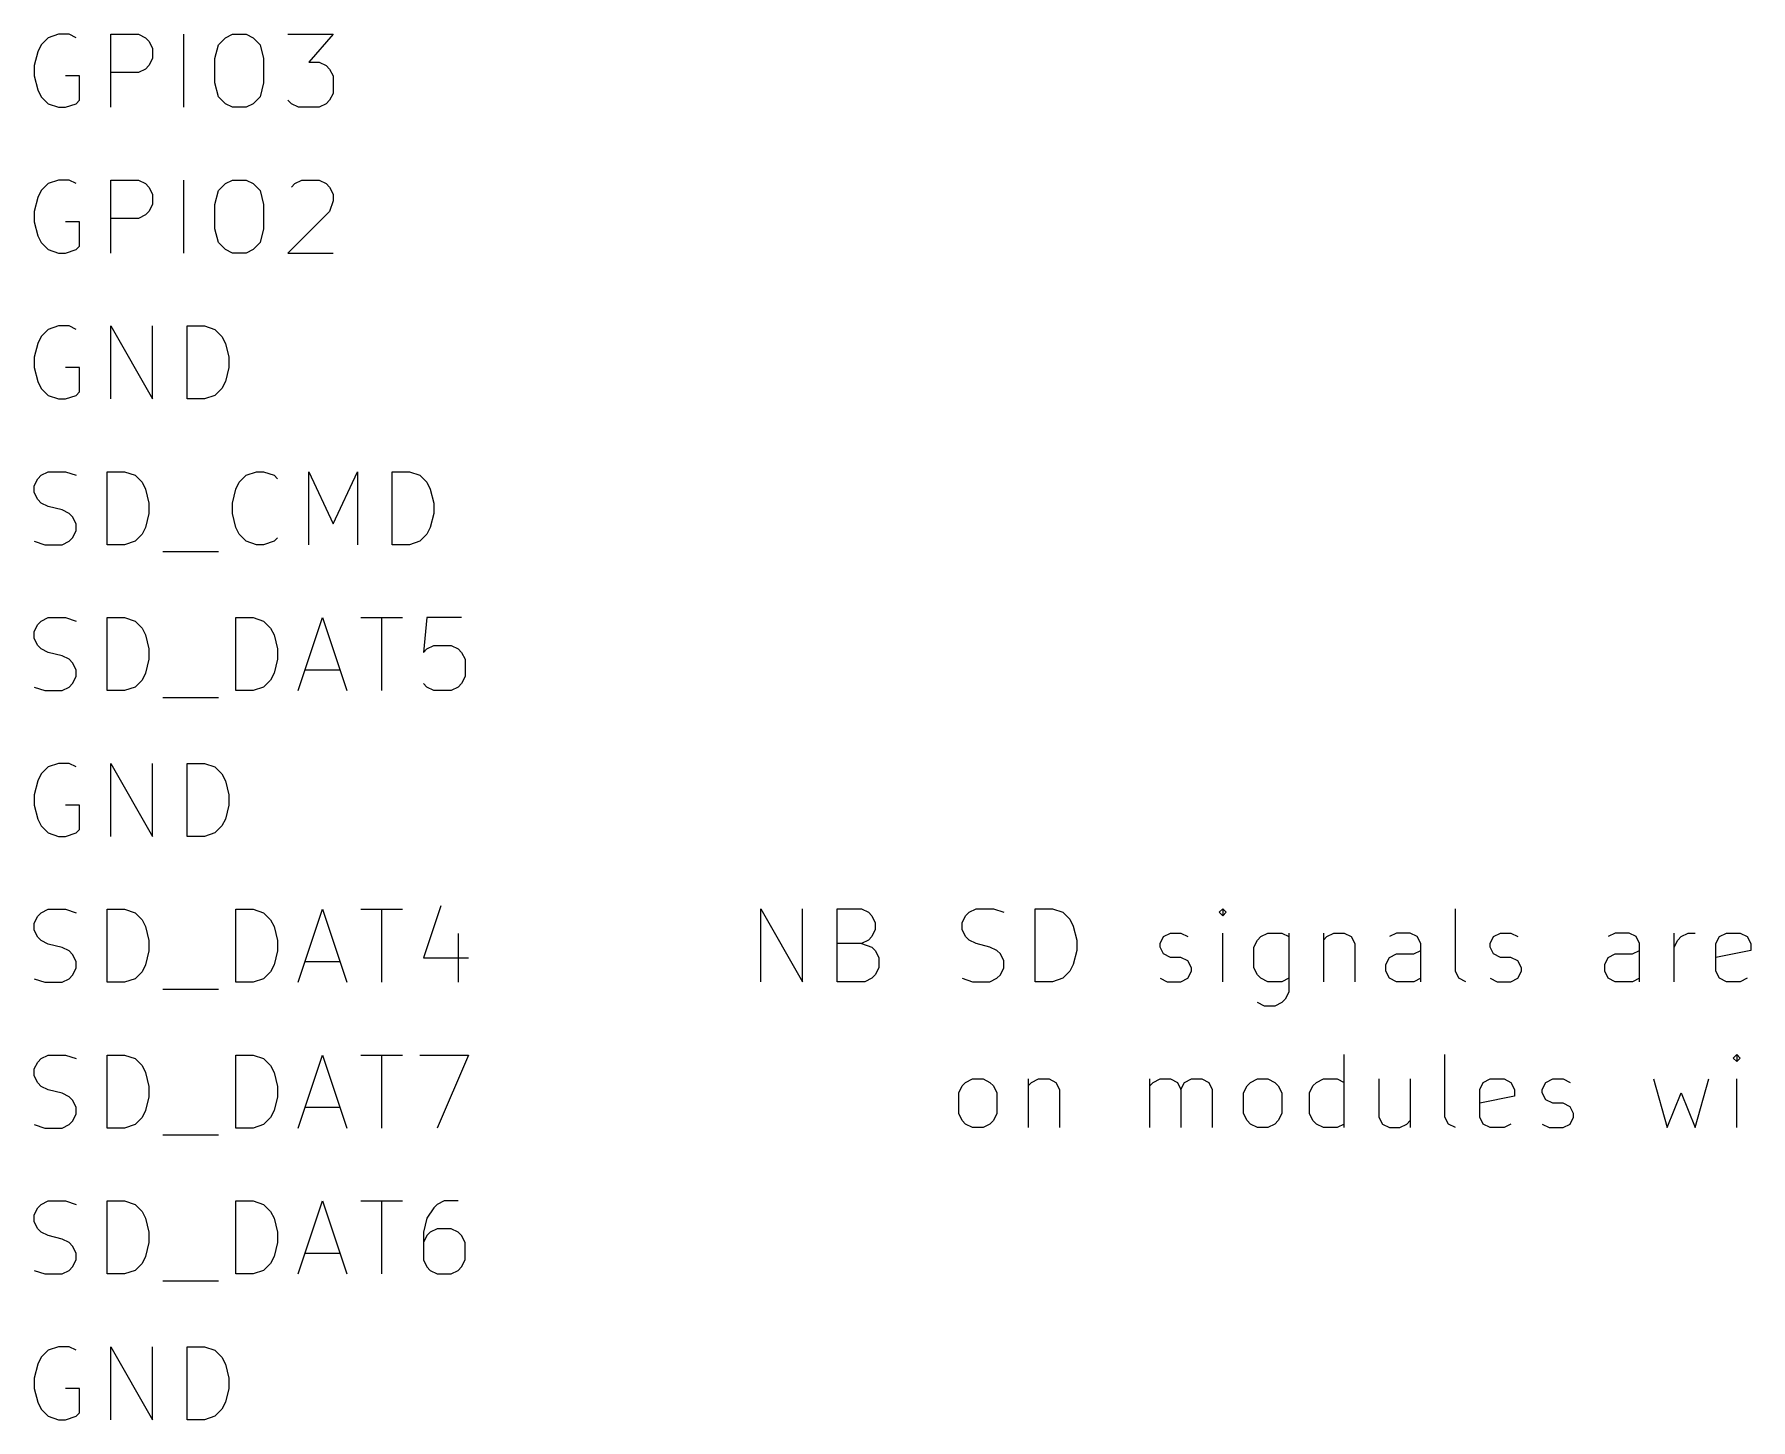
# Model space of a CAD drawing. Extents: x 0.4 to 11.3, y -7.9 to -0.4.
# Drawn here: x 1.73 to 2.906, y -4.573 to -3.623 of the extents above; entities that cross this region are included whole.
import ezdxf

# ---------------------------------------------------------------- set-up
doc = ezdxf.new("R2010")
doc.units = 0
doc.header["$MEASUREMENT"] = 0
doc.layers.add('CYAN2', color=4, linetype='CONTINUOUS')
doc.layers.add('RED2', color=1, linetype='CONTINUOUS')

msp = doc.modelspace()

# ---------------------------------------------------------------- linework, layer by layer
at = {"layer": 'CYAN2', "linetype": 'CONTINUOUS'}
for p, q in [((1.74619, -3.62313), (1.73905, -3.62551)), ((1.75333, -3.62313), (1.74619, -3.62313)), ((1.75809, -3.62551), (1.75333, -3.62313)), ((1.7819, -3.67313), (1.7819, -3.62313)), ((1.7819, -3.62313), (1.80095, -3.62313)), ((1.80095, -3.62313), (1.80571, -3.62551)), ((1.8319, -3.67313), (1.8319, -3.62313)), ((1.86048, -3.62551), (1.86524, -3.62313)), ((1.86524, -3.62313), (1.87476, -3.62313)), ((1.87476, -3.62313), (1.87952, -3.62551)), ((1.90333, -3.62313), (1.93429, -3.62313)), ((1.93429, -3.62313), (1.91762, -3.64218)), ((1.7319, -3.63504), (1.72952, -3.64456)), ((1.73428, -3.63028), (1.7319, -3.63504)), ((1.73905, -3.62551), (1.73428, -3.63028)), ((1.80571, -3.62551), (1.80809, -3.62789)), ((1.80809, -3.62789), (1.81047, -3.63265)), ((1.81047, -3.63265), (1.81047, -3.6398)), ((1.85333, -3.6398), (1.85571, -3.63028)), ((1.85571, -3.63028), (1.86048, -3.62551)), ((1.87952, -3.62551), (1.88428, -3.63028)), ((1.88428, -3.63028), (1.88667, -3.6398)), ((1.72952, -3.64456), (1.72952, -3.6517)), ((1.80809, -3.64456), (1.80571, -3.64694)), ((1.81047, -3.6398), (1.80809, -3.64456)), ((1.85333, -3.65646), (1.85333, -3.6398)), ((1.88667, -3.6398), (1.88667, -3.65646)), ((1.91762, -3.64218), (1.92476, -3.64218)), ((1.92476, -3.64218), (1.92952, -3.64456)), ((1.92952, -3.64456), (1.93191, -3.64694)), ((1.72952, -3.6517), (1.7319, -3.66122)), ((1.76047, -3.6517), (1.75095, -3.6517)), ((1.76047, -3.66837), (1.76047, -3.6517)), ((1.80095, -3.64932), (1.7819, -3.64932)), ((1.80571, -3.64694), (1.80095, -3.64932)), ((1.85571, -3.66599), (1.85333, -3.65646)), ((1.88667, -3.65646), (1.88428, -3.66599)), ((1.93191, -3.64694), (1.93429, -3.6517)), ((1.93429, -3.6517), (1.93429, -3.66361)), ((1.7319, -3.66122), (1.73428, -3.66599)), ((1.73428, -3.66599), (1.73905, -3.67075)), ((1.75809, -3.67075), (1.76047, -3.66837)), ((1.86048, -3.67075), (1.85571, -3.66599)), ((1.88428, -3.66599), (1.87952, -3.67075)), ((1.90572, -3.67075), (1.90333, -3.66837)), ((1.93191, -3.66837), (1.92952, -3.67075)), ((1.93429, -3.66361), (1.93191, -3.66837)), ((1.73905, -3.67075), (1.74619, -3.67313)), ((1.74619, -3.67313), (1.75095, -3.67313)), ((1.75095, -3.67313), (1.75809, -3.67075)), ((1.86524, -3.67313), (1.86048, -3.67075)), ((1.87476, -3.67313), (1.86524, -3.67313)), ((1.87952, -3.67075), (1.87476, -3.67313)), ((1.91048, -3.67313), (1.90572, -3.67075)), ((1.92476, -3.67313), (1.91048, -3.67313)), ((1.92952, -3.67075), (1.92476, -3.67313)), ((1.73905, -3.72551), (1.73428, -3.73028)), ((1.74619, -3.72313), (1.73905, -3.72551)), ((1.75333, -3.72313), (1.74619, -3.72313)), ((1.75809, -3.72551), (1.75333, -3.72313)), ((1.7819, -3.77313), (1.7819, -3.72313)), ((1.7819, -3.72313), (1.80095, -3.72313)), ((1.80095, -3.72313), (1.80571, -3.72551)), ((1.80571, -3.72551), (1.80809, -3.72789)), ((1.80809, -3.72789), (1.81047, -3.73265)), ((1.8319, -3.77313), (1.8319, -3.72313)), ((1.85571, -3.73028), (1.86048, -3.72551)), ((1.86048, -3.72551), (1.86524, -3.72313)), ((1.86524, -3.72313), (1.87476, -3.72313)), ((1.87476, -3.72313), (1.87952, -3.72551)), ((1.87952, -3.72551), (1.88428, -3.73028)), ((1.90572, -3.72789), (1.90809, -3.72551)), ((1.90809, -3.72551), (1.91286, -3.72313)), ((1.91286, -3.72313), (1.92476, -3.72313)), ((1.92476, -3.72313), (1.92952, -3.72551)), ((1.92952, -3.72551), (1.93191, -3.72789)), ((1.93191, -3.72789), (1.93429, -3.73265)), ((1.7319, -3.73504), (1.72952, -3.74456)), ((1.73428, -3.73028), (1.7319, -3.73504)), ((1.81047, -3.7398), (1.80809, -3.74456)), ((1.81047, -3.73265), (1.81047, -3.7398)), ((1.85333, -3.7398), (1.85571, -3.73028)), ((1.85333, -3.75646), (1.85333, -3.7398)), ((1.88428, -3.73028), (1.88667, -3.7398)), ((1.88667, -3.7398), (1.88667, -3.75646)), ((1.93429, -3.73742), (1.93191, -3.74456)), ((1.93429, -3.73265), (1.93429, -3.73742)), ((1.72952, -3.74456), (1.72952, -3.7517)), ((1.72952, -3.7517), (1.7319, -3.76122)), ((1.76047, -3.7517), (1.75095, -3.7517)), ((1.76047, -3.76837), (1.76047, -3.7517)), ((1.80095, -3.74932), (1.7819, -3.74932)), ((1.80571, -3.74694), (1.80095, -3.74932)), ((1.80809, -3.74456), (1.80571, -3.74694)), ((1.93191, -3.74456), (1.90333, -3.77313)), ((1.7319, -3.76122), (1.73428, -3.76599)), ((1.85571, -3.76599), (1.85333, -3.75646)), ((1.88667, -3.75646), (1.88428, -3.76599)), ((1.73428, -3.76599), (1.73905, -3.77075)), ((1.73905, -3.77075), (1.74619, -3.77313)), ((1.74619, -3.77313), (1.75095, -3.77313)), ((1.75095, -3.77313), (1.75809, -3.77075)), ((1.75809, -3.77075), (1.76047, -3.76837)), ((1.86048, -3.77075), (1.85571, -3.76599)), ((1.86524, -3.77313), (1.86048, -3.77075)), ((1.87476, -3.77313), (1.86524, -3.77313)), ((1.87952, -3.77075), (1.87476, -3.77313)), ((1.88428, -3.76599), (1.87952, -3.77075)), ((1.90333, -3.77313), (1.93429, -3.77313)), ((1.74619, -3.82313), (1.73905, -3.82551)), ((1.75333, -3.82313), (1.74619, -3.82313)), ((1.75809, -3.82551), (1.75333, -3.82313)), ((1.7819, -3.87313), (1.7819, -3.82313)), ((1.7819, -3.82313), (1.81047, -3.87313)), ((1.81047, -3.87313), (1.81047, -3.82313)), ((1.83428, -3.87313), (1.83428, -3.82313)), ((1.83428, -3.82313), (1.84619, -3.82313)), ((1.84619, -3.82313), (1.85333, -3.82551)), ((1.7319, -3.83504), (1.72952, -3.84456)), ((1.73428, -3.83028), (1.7319, -3.83504)), ((1.73905, -3.82551), (1.73428, -3.83028)), ((1.85333, -3.82551), (1.85809, -3.83028)), ((1.85809, -3.83028), (1.86048, -3.83504)), ((1.86048, -3.83504), (1.86285, -3.84456)), ((1.72952, -3.84456), (1.72952, -3.8517)), ((1.86285, -3.84456), (1.86285, -3.8517)), ((1.72952, -3.8517), (1.7319, -3.86122)), ((1.76047, -3.8517), (1.75095, -3.8517)), ((1.76047, -3.86837), (1.76047, -3.8517)), ((1.86285, -3.8517), (1.86048, -3.86122)), ((1.7319, -3.86122), (1.73428, -3.86599)), ((1.73428, -3.86599), (1.73905, -3.87075)), ((1.75809, -3.87075), (1.76047, -3.86837)), ((1.85809, -3.86599), (1.85333, -3.87075)), ((1.86048, -3.86122), (1.85809, -3.86599)), ((1.73905, -3.87075), (1.74619, -3.87313)), ((1.74619, -3.87313), (1.75095, -3.87313)), ((1.75095, -3.87313), (1.75809, -3.87075)), ((1.84619, -3.87313), (1.83428, -3.87313)), ((1.85333, -3.87075), (1.84619, -3.87313)), ((1.72952, -3.93265), (1.7319, -3.92789)), ((1.7319, -3.92789), (1.73428, -3.92551)), ((1.73428, -3.92551), (1.73905, -3.92313)), ((1.73905, -3.92313), (1.75095, -3.92313)), ((1.75095, -3.92313), (1.75809, -3.92551)), ((1.77952, -3.97313), (1.77952, -3.92313)), ((1.77952, -3.92313), (1.79143, -3.92313)), ((1.79143, -3.92313), (1.79857, -3.92551)), ((1.79857, -3.92551), (1.80333, -3.93028)), ((1.87, -3.93028), (1.87476, -3.92551)), ((1.87476, -3.92551), (1.8819, -3.92313)), ((1.8819, -3.92313), (1.88666, -3.92313)), ((1.88666, -3.92313), (1.89381, -3.92551)), ((1.89381, -3.92551), (1.89619, -3.92789)), ((1.91761, -3.97313), (1.91761, -3.92313)), ((1.91761, -3.92313), (1.93428, -3.95885)), ((1.93428, -3.95885), (1.95095, -3.92313)), ((1.95095, -3.92313), (1.95095, -3.97313)), ((1.97476, -3.97313), (1.97476, -3.92313)), ((1.97476, -3.92313), (1.98666, -3.92313)), ((1.98666, -3.92313), (1.9938, -3.92551)), ((1.9938, -3.92551), (1.99857, -3.93028)), ((1.72952, -3.93742), (1.72952, -3.93265)), ((1.7319, -3.94218), (1.72952, -3.93742)), ((1.80333, -3.93028), (1.80571, -3.93504)), ((1.80571, -3.93504), (1.80809, -3.94456)), ((1.86524, -3.94456), (1.86761, -3.93504)), ((1.86761, -3.93504), (1.87, -3.93028)), ((1.99857, -3.93028), (2.00095, -3.93504)), ((2.00095, -3.93504), (2.00333, -3.94456)), ((1.73428, -3.94456), (1.7319, -3.94218)), ((1.73905, -3.94694), (1.73428, -3.94456)), ((1.74857, -3.94932), (1.73905, -3.94694)), ((1.75333, -3.9517), (1.74857, -3.94932)), ((1.75571, -3.95408), (1.75333, -3.9517)), ((1.80809, -3.9517), (1.80571, -3.96122)), ((1.80809, -3.94456), (1.80809, -3.9517)), ((1.86524, -3.9517), (1.86524, -3.94456)), ((1.86761, -3.96122), (1.86524, -3.9517)), ((2.00333, -3.9517), (2.00095, -3.96122)), ((2.00333, -3.94456), (2.00333, -3.9517)), ((1.75809, -3.95885), (1.75571, -3.95408)), ((1.75571, -3.96837), (1.75809, -3.96361)), ((1.75809, -3.96361), (1.75809, -3.95885)), ((1.80571, -3.96122), (1.80333, -3.96599)), ((1.87, -3.96599), (1.86761, -3.96122)), ((2.00095, -3.96122), (1.99857, -3.96599)), ((1.72952, -3.97075), (1.73667, -3.97313)), ((1.73667, -3.97313), (1.74857, -3.97313)), ((1.74857, -3.97313), (1.75333, -3.97075)), ((1.75333, -3.97075), (1.75571, -3.96837)), ((1.79143, -3.97313), (1.77952, -3.97313)), ((1.79857, -3.97075), (1.79143, -3.97313)), ((1.80333, -3.96599), (1.79857, -3.97075)), ((1.87476, -3.97075), (1.87, -3.96599)), ((1.8819, -3.97313), (1.87476, -3.97075)), ((1.88666, -3.97313), (1.8819, -3.97313)), ((1.89381, -3.97075), (1.88666, -3.97313)), ((1.89619, -3.96837), (1.89381, -3.97075)), ((1.98666, -3.97313), (1.97476, -3.97313)), ((1.9938, -3.97075), (1.98666, -3.97313)), ((1.99857, -3.96599), (1.9938, -3.97075)), ((1.81762, -3.97789), (1.85571, -3.97789)), ((1.73428, -4.02551), (1.73905, -4.02313)), ((1.73905, -4.02313), (1.75095, -4.02313)), ((1.75095, -4.02313), (1.75809, -4.02551)), ((1.77952, -4.07313), (1.77952, -4.02313)), ((1.77952, -4.02313), (1.79143, -4.02313)), ((1.79143, -4.02313), (1.79857, -4.02551)), ((1.86761, -4.07313), (1.86761, -4.02313)), ((1.86761, -4.02313), (1.87952, -4.02313)), ((1.87952, -4.02313), (1.88666, -4.02551)), ((1.91047, -4.07313), (1.92714, -4.02313)), ((1.92714, -4.02313), (1.94381, -4.07313)), ((1.95333, -4.02313), (1.9819, -4.02313)), ((1.96762, -4.07313), (1.96762, -4.02313)), ((1.99857, -4.02313), (1.99619, -4.04694)), ((2.02238, -4.02313), (1.99857, -4.02313)), ((1.72952, -4.03265), (1.7319, -4.02789)), ((1.72952, -4.03742), (1.72952, -4.03265)), ((1.7319, -4.02789), (1.73428, -4.02551)), ((1.79857, -4.02551), (1.80333, -4.03028)), ((1.80333, -4.03028), (1.80571, -4.03504)), ((1.80571, -4.03504), (1.80809, -4.04456)), ((1.88666, -4.02551), (1.89143, -4.03028)), ((1.89143, -4.03028), (1.89381, -4.03504)), ((1.89381, -4.03504), (1.89619, -4.04456)), ((1.7319, -4.04218), (1.72952, -4.03742)), ((1.73428, -4.04456), (1.7319, -4.04218)), ((1.73905, -4.04694), (1.73428, -4.04456)), ((1.80809, -4.04456), (1.80809, -4.0517)), ((1.89619, -4.04456), (1.89619, -4.0517)), ((1.99619, -4.04694), (1.99857, -4.04456)), ((1.99857, -4.04456), (2.00333, -4.04218)), ((2.00333, -4.04218), (2.01524, -4.04218)), ((2.01524, -4.04218), (2.02, -4.04456)), ((2.02, -4.04456), (2.02238, -4.04694)), ((1.74857, -4.04932), (1.73905, -4.04694)), ((1.75333, -4.0517), (1.74857, -4.04932)), ((1.75571, -4.05408), (1.75333, -4.0517)), ((1.75809, -4.05885), (1.75571, -4.05408)), ((1.80809, -4.0517), (1.80571, -4.06122)), ((1.89619, -4.0517), (1.89381, -4.06122)), ((2.02238, -4.04694), (2.02476, -4.0517)), ((2.02476, -4.0517), (2.02476, -4.06361)), ((1.75333, -4.07075), (1.75571, -4.06837)), ((1.75571, -4.06837), (1.75809, -4.06361)), ((1.75809, -4.06361), (1.75809, -4.05885)), ((1.80333, -4.06599), (1.79857, -4.07075)), ((1.80571, -4.06122), (1.80333, -4.06599)), ((1.89143, -4.06599), (1.88666, -4.07075)), ((1.89381, -4.06122), (1.89143, -4.06599)), ((1.91524, -4.05885), (1.93904, -4.05885)), ((1.99857, -4.07075), (1.99619, -4.06837)), ((2.02238, -4.06837), (2.02, -4.07075)), ((2.02476, -4.06361), (2.02238, -4.06837)), ((1.72952, -4.07075), (1.73667, -4.07313)), ((1.73667, -4.07313), (1.74857, -4.07313)), ((1.74857, -4.07313), (1.75333, -4.07075)), ((1.79143, -4.07313), (1.77952, -4.07313)), ((1.79857, -4.07075), (1.79143, -4.07313)), ((1.81762, -4.07789), (1.85571, -4.07789)), ((1.87952, -4.07313), (1.86761, -4.07313)), ((1.88666, -4.07075), (1.87952, -4.07313)), ((2.00333, -4.07313), (1.99857, -4.07075)), ((2.01524, -4.07313), (2.00333, -4.07313)), ((2.02, -4.07075), (2.01524, -4.07313)), ((1.73905, -4.12551), (1.73428, -4.13028)), ((1.74619, -4.12313), (1.73905, -4.12551)), ((1.75333, -4.12313), (1.74619, -4.12313)), ((1.75809, -4.12551), (1.75333, -4.12313)), ((1.7819, -4.17313), (1.7819, -4.12313)), ((1.7819, -4.12313), (1.81047, -4.17313)), ((1.81047, -4.17313), (1.81047, -4.12313)), ((1.83428, -4.17313), (1.83428, -4.12313)), ((1.83428, -4.12313), (1.84619, -4.12313)), ((1.84619, -4.12313), (1.85333, -4.12551)), ((1.85333, -4.12551), (1.85809, -4.13028)), ((1.7319, -4.13504), (1.72952, -4.14456)), ((1.73428, -4.13028), (1.7319, -4.13504)), ((1.85809, -4.13028), (1.86048, -4.13504)), ((1.86048, -4.13504), (1.86285, -4.14456)), ((1.72952, -4.14456), (1.72952, -4.1517)), ((1.72952, -4.1517), (1.7319, -4.16122)), ((1.76047, -4.1517), (1.75095, -4.1517)), ((1.76047, -4.16837), (1.76047, -4.1517)), ((1.86285, -4.1517), (1.86048, -4.16122)), ((1.86285, -4.14456), (1.86285, -4.1517)), ((1.7319, -4.16122), (1.73428, -4.16599)), ((1.86048, -4.16122), (1.85809, -4.16599)), ((1.73428, -4.16599), (1.73905, -4.17075)), ((1.73905, -4.17075), (1.74619, -4.17313)), ((1.74619, -4.17313), (1.75095, -4.17313)), ((1.75095, -4.17313), (1.75809, -4.17075)), ((1.75809, -4.17075), (1.76047, -4.16837)), ((1.84619, -4.17313), (1.83428, -4.17313)), ((1.85333, -4.17075), (1.84619, -4.17313)), ((1.85809, -4.16599), (1.85333, -4.17075)), ((1.73428, -4.22551), (1.73905, -4.22313)), ((1.73905, -4.22313), (1.75095, -4.22313)), ((1.75095, -4.22313), (1.75809, -4.22551)), ((1.77952, -4.27313), (1.77952, -4.22313)), ((1.77952, -4.22313), (1.79143, -4.22313)), ((1.79143, -4.22313), (1.79857, -4.22551)), ((1.86761, -4.27313), (1.86761, -4.22313)), ((1.86761, -4.22313), (1.87952, -4.22313)), ((1.87952, -4.22313), (1.88666, -4.22551)), ((1.91047, -4.27313), (1.92714, -4.22313)), ((1.92714, -4.22313), (1.94381, -4.27313)), ((1.95333, -4.22313), (1.9819, -4.22313)), ((1.96762, -4.27313), (1.96762, -4.22313)), ((2.00809, -4.22075), (1.99619, -4.25646)), ((1.72952, -4.23265), (1.7319, -4.22789)), ((1.72952, -4.23742), (1.72952, -4.23265)), ((1.7319, -4.22789), (1.73428, -4.22551)), ((1.79857, -4.22551), (1.80333, -4.23028)), ((1.80333, -4.23028), (1.80571, -4.23504)), ((1.80571, -4.23504), (1.80809, -4.24456)), ((1.88666, -4.22551), (1.89143, -4.23028)), ((1.89143, -4.23028), (1.89381, -4.23504)), ((1.89381, -4.23504), (1.89619, -4.24456)), ((1.7319, -4.24218), (1.72952, -4.23742)), ((1.73428, -4.24456), (1.7319, -4.24218)), ((1.73905, -4.24694), (1.73428, -4.24456)), ((1.80809, -4.24456), (1.80809, -4.2517)), ((1.89619, -4.24456), (1.89619, -4.2517)), ((2.02, -4.2398), (2.02, -4.27313)), ((1.74857, -4.24932), (1.73905, -4.24694)), ((1.75333, -4.2517), (1.74857, -4.24932)), ((1.75571, -4.25408), (1.75333, -4.2517)), ((1.75809, -4.25885), (1.75571, -4.25408)), ((1.80809, -4.2517), (1.80571, -4.26122)), ((1.89619, -4.2517), (1.89381, -4.26122)), ((1.99619, -4.25646), (2.02714, -4.25646)), ((1.75333, -4.27075), (1.75571, -4.26837)), ((1.75571, -4.26837), (1.75809, -4.26361)), ((1.75809, -4.26361), (1.75809, -4.25885)), ((1.80333, -4.26599), (1.79857, -4.27075)), ((1.80571, -4.26122), (1.80333, -4.26599)), ((1.89143, -4.26599), (1.88666, -4.27075)), ((1.89381, -4.26122), (1.89143, -4.26599)), ((1.91524, -4.25885), (1.93904, -4.25885)), ((1.72952, -4.27075), (1.73667, -4.27313)), ((1.73667, -4.27313), (1.74857, -4.27313)), ((1.74857, -4.27313), (1.75333, -4.27075)), ((1.79143, -4.27313), (1.77952, -4.27313)), ((1.79857, -4.27075), (1.79143, -4.27313)), ((1.81762, -4.27789), (1.85571, -4.27789)), ((1.87952, -4.27313), (1.86761, -4.27313)), ((1.88666, -4.27075), (1.87952, -4.27313)), ((1.72952, -4.33265), (1.7319, -4.32789)), ((1.7319, -4.32789), (1.73428, -4.32551)), ((1.73428, -4.32551), (1.73905, -4.32313)), ((1.73905, -4.32313), (1.75095, -4.32313)), ((1.75095, -4.32313), (1.75809, -4.32551)), ((1.77952, -4.37313), (1.77952, -4.32313)), ((1.77952, -4.32313), (1.79143, -4.32313)), ((1.79143, -4.32313), (1.79857, -4.32551)), ((1.79857, -4.32551), (1.80333, -4.33028)), ((1.86761, -4.37313), (1.86761, -4.32313)), ((1.86761, -4.32313), (1.87952, -4.32313)), ((1.87952, -4.32313), (1.88666, -4.32551)), ((1.88666, -4.32551), (1.89143, -4.33028)), ((1.91047, -4.37313), (1.92714, -4.32313)), ((1.92714, -4.32313), (1.94381, -4.37313)), ((1.95333, -4.32313), (1.9819, -4.32313)), ((1.96762, -4.37313), (1.96762, -4.32313)), ((1.99381, -4.32313), (2.02714, -4.32313)), ((2.02714, -4.32313), (2.00571, -4.37313)), ((1.72952, -4.33742), (1.72952, -4.33265)), ((1.7319, -4.34218), (1.72952, -4.33742)), ((1.80333, -4.33028), (1.80571, -4.33504)), ((1.80571, -4.33504), (1.80809, -4.34456)), ((1.89143, -4.33028), (1.89381, -4.33504)), ((1.89381, -4.33504), (1.89619, -4.34456)), ((1.73428, -4.34456), (1.7319, -4.34218)), ((1.73905, -4.34694), (1.73428, -4.34456)), ((1.74857, -4.34932), (1.73905, -4.34694)), ((1.75333, -4.3517), (1.74857, -4.34932)), ((1.75571, -4.35408), (1.75333, -4.3517)), ((1.80809, -4.3517), (1.80571, -4.36122)), ((1.80809, -4.34456), (1.80809, -4.3517)), ((1.89619, -4.3517), (1.89381, -4.36122)), ((1.89619, -4.34456), (1.89619, -4.3517)), ((1.75809, -4.35885), (1.75571, -4.35408)), ((1.75571, -4.36837), (1.75809, -4.36361)), ((1.75809, -4.36361), (1.75809, -4.35885)), ((1.80571, -4.36122), (1.80333, -4.36599)), ((1.89381, -4.36122), (1.89143, -4.36599)), ((1.91524, -4.35885), (1.93904, -4.35885)), ((1.72952, -4.37075), (1.73667, -4.37313)), ((1.73667, -4.37313), (1.74857, -4.37313)), ((1.74857, -4.37313), (1.75333, -4.37075)), ((1.75333, -4.37075), (1.75571, -4.36837)), ((1.79143, -4.37313), (1.77952, -4.37313)), ((1.79857, -4.37075), (1.79143, -4.37313)), ((1.80333, -4.36599), (1.79857, -4.37075)), ((1.87952, -4.37313), (1.86761, -4.37313)), ((1.88666, -4.37075), (1.87952, -4.37313)), ((1.89143, -4.36599), (1.88666, -4.37075)), ((1.81762, -4.37789), (1.85571, -4.37789)), ((1.73428, -4.42551), (1.73905, -4.42313)), ((1.73905, -4.42313), (1.75095, -4.42313)), ((1.75095, -4.42313), (1.75809, -4.42551)), ((1.77952, -4.47313), (1.77952, -4.42313)), ((1.77952, -4.42313), (1.79143, -4.42313)), ((1.79143, -4.42313), (1.79857, -4.42551)), ((1.86761, -4.47313), (1.86761, -4.42313)), ((1.86761, -4.42313), (1.87952, -4.42313)), ((1.87952, -4.42313), (1.88666, -4.42551)), ((1.91047, -4.47313), (1.92714, -4.42313)), ((1.92714, -4.42313), (1.94381, -4.47313)), ((1.95333, -4.42313), (1.9819, -4.42313)), ((1.96762, -4.47313), (1.96762, -4.42313)), ((2.01047, -4.42313), (2.00571, -4.42551)), ((2.02, -4.42313), (2.01047, -4.42313)), ((1.72952, -4.43265), (1.7319, -4.42789)), ((1.72952, -4.43742), (1.72952, -4.43265)), ((1.7319, -4.42789), (1.73428, -4.42551)), ((1.79857, -4.42551), (1.80333, -4.43028)), ((1.80333, -4.43028), (1.80571, -4.43504)), ((1.80571, -4.43504), (1.80809, -4.44456)), ((1.88666, -4.42551), (1.89143, -4.43028)), ((1.89143, -4.43028), (1.89381, -4.43504)), ((1.89381, -4.43504), (1.89619, -4.44456)), ((1.99857, -4.43504), (1.99619, -4.44456)), ((2.00333, -4.42789), (1.99857, -4.43504)), ((2.00571, -4.42551), (2.00333, -4.42789)), ((1.7319, -4.44218), (1.72952, -4.43742)), ((1.73428, -4.44456), (1.7319, -4.44218)), ((1.73905, -4.44694), (1.73428, -4.44456)), ((1.80809, -4.44456), (1.80809, -4.4517)), ((1.89619, -4.44456), (1.89619, -4.4517)), ((1.99619, -4.44456), (1.99619, -4.46361)), ((2.00095, -4.44456), (1.99857, -4.44694)), ((2.00571, -4.44218), (2.00095, -4.44456)), ((2.01524, -4.44218), (2.00571, -4.44218)), ((2.02, -4.44456), (2.01524, -4.44218)), ((2.02238, -4.44694), (2.02, -4.44456)), ((1.74857, -4.44932), (1.73905, -4.44694)), ((1.75333, -4.4517), (1.74857, -4.44932)), ((1.75571, -4.45408), (1.75333, -4.4517)), ((1.75809, -4.45885), (1.75571, -4.45408)), ((1.80809, -4.4517), (1.80571, -4.46122)), ((1.89619, -4.4517), (1.89381, -4.46122)), ((1.99857, -4.44694), (1.99619, -4.4517)), ((2.02476, -4.4517), (2.02238, -4.44694)), ((2.02476, -4.46361), (2.02476, -4.4517)), ((1.75333, -4.47075), (1.75571, -4.46837)), ((1.75571, -4.46837), (1.75809, -4.46361)), ((1.75809, -4.46361), (1.75809, -4.45885)), ((1.80333, -4.46599), (1.79857, -4.47075)), ((1.80571, -4.46122), (1.80333, -4.46599)), ((1.89143, -4.46599), (1.88666, -4.47075)), ((1.89381, -4.46122), (1.89143, -4.46599)), ((1.91524, -4.45885), (1.93904, -4.45885)), ((1.99619, -4.46361), (1.99857, -4.46837)), ((1.99857, -4.46837), (2.00095, -4.47075)), ((2.02, -4.47075), (2.02238, -4.46837)), ((2.02238, -4.46837), (2.02476, -4.46361)), ((1.72952, -4.47075), (1.73667, -4.47313)), ((1.73667, -4.47313), (1.74857, -4.47313)), ((1.74857, -4.47313), (1.75333, -4.47075)), ((1.79143, -4.47313), (1.77952, -4.47313)), ((1.79857, -4.47075), (1.79143, -4.47313)), ((1.81762, -4.47789), (1.85571, -4.47789)), ((1.87952, -4.47313), (1.86761, -4.47313)), ((1.88666, -4.47075), (1.87952, -4.47313)), ((2.00095, -4.47075), (2.00571, -4.47313)), ((2.00571, -4.47313), (2.01524, -4.47313)), ((2.01524, -4.47313), (2.02, -4.47075)), ((1.73905, -4.52551), (1.73428, -4.53028)), ((1.74619, -4.52313), (1.73905, -4.52551)), ((1.75333, -4.52313), (1.74619, -4.52313)), ((1.75809, -4.52551), (1.75333, -4.52313)), ((1.7819, -4.57313), (1.7819, -4.52313)), ((1.7819, -4.52313), (1.81047, -4.57313)), ((1.81047, -4.57313), (1.81047, -4.52313)), ((1.83428, -4.57313), (1.83428, -4.52313)), ((1.83428, -4.52313), (1.84619, -4.52313)), ((1.84619, -4.52313), (1.85333, -4.52551)), ((1.85333, -4.52551), (1.85809, -4.53028)), ((1.7319, -4.53504), (1.72952, -4.54456)), ((1.73428, -4.53028), (1.7319, -4.53504)), ((1.85809, -4.53028), (1.86048, -4.53504)), ((1.86048, -4.53504), (1.86285, -4.54456)), ((1.72952, -4.54456), (1.72952, -4.5517)), ((1.72952, -4.5517), (1.7319, -4.56122)), ((1.76047, -4.5517), (1.75095, -4.5517)), ((1.76047, -4.56837), (1.76047, -4.5517)), ((1.86285, -4.5517), (1.86048, -4.56122)), ((1.86285, -4.54456), (1.86285, -4.5517)), ((1.7319, -4.56122), (1.73428, -4.56599)), ((1.86048, -4.56122), (1.85809, -4.56599)), ((1.73428, -4.56599), (1.73905, -4.57075)), ((1.73905, -4.57075), (1.74619, -4.57313)), ((1.74619, -4.57313), (1.75095, -4.57313)), ((1.75095, -4.57313), (1.75809, -4.57075)), ((1.75809, -4.57075), (1.76047, -4.56837)), ((1.84619, -4.57313), (1.83428, -4.57313)), ((1.85333, -4.57075), (1.84619, -4.57313)), ((1.85809, -4.56599), (1.85333, -4.57075))]:
    msp.add_line(p, q, dxfattribs=at)
at = {"layer": 'RED2', "linetype": 'CONTINUOUS'}
for p, q in [((2.22739, -4.2728), (2.22739, -4.2228)), ((2.22739, -4.2228), (2.25596, -4.2728)), ((2.25596, -4.2728), (2.25596, -4.2228)), ((2.27977, -4.2728), (2.27977, -4.2228)), ((2.27977, -4.2228), (2.29644, -4.2228)), ((2.29644, -4.2228), (2.3012, -4.22519)), ((2.37025, -4.22519), (2.37501, -4.2228)), ((2.37501, -4.2228), (2.38691, -4.2228)), ((2.38691, -4.2228), (2.39406, -4.22519)), ((2.41548, -4.2728), (2.41548, -4.2228)), ((2.41548, -4.2228), (2.42739, -4.2228)), ((2.42739, -4.2228), (2.43453, -4.22519)), ((2.54406, -4.2228), (2.54168, -4.22519)), ((2.54644, -4.22519), (2.54406, -4.2228)), ((2.54406, -4.2228), (2.54406, -4.22757)), ((2.70357, -4.26566), (2.70357, -4.2228)), ((2.3012, -4.22519), (2.30358, -4.22757)), ((2.30358, -4.22757), (2.30596, -4.23233)), ((2.30596, -4.23233), (2.30596, -4.23709)), ((2.36549, -4.23233), (2.36787, -4.22757)), ((2.36549, -4.23709), (2.36549, -4.23233)), ((2.36787, -4.22757), (2.37025, -4.22519)), ((2.43453, -4.22519), (2.4393, -4.22995)), ((2.4393, -4.22995), (2.44168, -4.23471)), ((2.44168, -4.23471), (2.44406, -4.24423)), ((2.54168, -4.22519), (2.54406, -4.22757)), ((2.54406, -4.22757), (2.54644, -4.22519)), ((2.29644, -4.24661), (2.27977, -4.24661)), ((2.3012, -4.24423), (2.29644, -4.24661)), ((2.29644, -4.24661), (2.30358, -4.249)), ((2.30358, -4.24185), (2.3012, -4.24423)), ((2.30596, -4.23709), (2.30358, -4.24185)), ((2.36787, -4.24185), (2.36549, -4.23709)), ((2.37025, -4.24423), (2.36787, -4.24185)), ((2.37501, -4.24661), (2.37025, -4.24423)), ((2.38454, -4.249), (2.37501, -4.24661)), ((2.44406, -4.24423), (2.44406, -4.25137)), ((2.5012, -4.24661), (2.50358, -4.24185)), ((2.5012, -4.249), (2.5012, -4.24661)), ((2.50358, -4.24185), (2.50834, -4.23947)), ((2.50834, -4.23947), (2.51548, -4.23947)), ((2.51548, -4.23947), (2.52025, -4.24185)), ((2.54406, -4.2728), (2.54406, -4.23947)), ((2.56549, -4.249), (2.56787, -4.24423)), ((2.56787, -4.24423), (2.57025, -4.24185)), ((2.57025, -4.24185), (2.57501, -4.23947)), ((2.57501, -4.23947), (2.58454, -4.23947)), ((2.58454, -4.23947), (2.5893, -4.24185)), ((2.5893, -4.23947), (2.5893, -4.27995)), ((2.6131, -4.23947), (2.6131, -4.2728)), ((2.6131, -4.24423), (2.61548, -4.24185)), ((2.61548, -4.24185), (2.62025, -4.23947)), ((2.62025, -4.23947), (2.62739, -4.23947)), ((2.62739, -4.23947), (2.63215, -4.24185)), ((2.63215, -4.24185), (2.63453, -4.24661)), ((2.63453, -4.24661), (2.63453, -4.2728)), ((2.6631, -4.23947), (2.65834, -4.24185)), ((2.67263, -4.23947), (2.6631, -4.23947)), ((2.67739, -4.24185), (2.67263, -4.23947)), ((2.67977, -4.24661), (2.67739, -4.24185)), ((2.67977, -4.2728), (2.67977, -4.24661)), ((2.72739, -4.24661), (2.72976, -4.24185)), ((2.72739, -4.249), (2.72739, -4.24661)), ((2.72976, -4.24185), (2.73453, -4.23947)), ((2.73453, -4.23947), (2.74167, -4.23947)), ((2.74167, -4.23947), (2.74643, -4.24185)), ((2.8131, -4.23947), (2.80833, -4.24185)), ((2.82262, -4.23947), (2.8131, -4.23947)), ((2.82738, -4.24185), (2.82262, -4.23947)), ((2.82976, -4.24661), (2.82738, -4.24185)), ((2.82976, -4.2728), (2.82976, -4.24661)), ((2.85357, -4.2728), (2.85357, -4.23947)), ((2.85357, -4.249), (2.85595, -4.24423)), ((2.85595, -4.24423), (2.85833, -4.24185)), ((2.85833, -4.24185), (2.86309, -4.23947)), ((2.86309, -4.23947), (2.86786, -4.23947)), ((2.88215, -4.24661), (2.88452, -4.24185)), ((2.88215, -4.26566), (2.88215, -4.24661)), ((2.88452, -4.24185), (2.88929, -4.23947)), ((2.88929, -4.23947), (2.89881, -4.23947)), ((2.89881, -4.23947), (2.90357, -4.24185)), ((2.90357, -4.24185), (2.90595, -4.24661)), ((2.90595, -4.24661), (2.90595, -4.25137)), ((2.30358, -4.249), (2.30596, -4.25137)), ((2.30596, -4.25137), (2.30834, -4.25614)), ((2.30834, -4.25614), (2.30834, -4.26328)), ((2.3893, -4.25137), (2.38454, -4.249)), ((2.39168, -4.25376), (2.3893, -4.25137)), ((2.39406, -4.25852), (2.39168, -4.25376)), ((2.39406, -4.26328), (2.39406, -4.25852)), ((2.44406, -4.25137), (2.44168, -4.2609)), ((2.50358, -4.25376), (2.5012, -4.249)), ((2.50834, -4.25614), (2.50358, -4.25376)), ((2.51548, -4.25614), (2.50834, -4.25614)), ((2.52025, -4.25852), (2.51548, -4.25614)), ((2.52263, -4.26328), (2.52025, -4.25852)), ((2.56549, -4.26328), (2.56549, -4.249)), ((2.65596, -4.2609), (2.65834, -4.25614)), ((2.65834, -4.25614), (2.6631, -4.25376)), ((2.6631, -4.25376), (2.67501, -4.25376)), ((2.67501, -4.25376), (2.67977, -4.25137)), ((2.72976, -4.25376), (2.72739, -4.249)), ((2.73453, -4.25614), (2.72976, -4.25376)), ((2.74167, -4.25614), (2.73453, -4.25614)), ((2.74643, -4.25852), (2.74167, -4.25614)), ((2.74881, -4.26328), (2.74643, -4.25852)), ((2.80596, -4.2609), (2.80833, -4.25614)), ((2.80833, -4.25614), (2.8131, -4.25376)), ((2.8131, -4.25376), (2.825, -4.25376)), ((2.825, -4.25376), (2.82976, -4.25137)), ((2.90595, -4.25137), (2.88215, -4.25614)), ((2.30358, -4.27043), (2.29882, -4.2728)), ((2.30596, -4.26804), (2.30358, -4.27043)), ((2.30834, -4.26328), (2.30596, -4.26804)), ((2.36549, -4.27043), (2.37263, -4.2728)), ((2.38454, -4.2728), (2.3893, -4.27043)), ((2.3893, -4.27043), (2.39168, -4.26804)), ((2.39168, -4.26804), (2.39406, -4.26328)), ((2.43453, -4.27043), (2.42739, -4.2728)), ((2.4393, -4.26566), (2.43453, -4.27043)), ((2.44168, -4.2609), (2.4393, -4.26566)), ((2.5012, -4.27043), (2.50596, -4.2728)), ((2.51548, -4.2728), (2.52025, -4.27043)), ((2.52025, -4.27043), (2.52263, -4.26566)), ((2.52263, -4.26566), (2.52263, -4.26328)), ((2.56787, -4.26804), (2.56549, -4.26328)), ((2.57025, -4.27043), (2.56787, -4.26804)), ((2.57501, -4.2728), (2.57025, -4.27043)), ((2.5893, -4.27043), (2.58454, -4.2728)), ((2.65596, -4.26566), (2.65596, -4.2609)), ((2.65834, -4.27043), (2.65596, -4.26566)), ((2.6631, -4.2728), (2.65834, -4.27043)), ((2.67977, -4.27043), (2.67501, -4.2728)), ((2.70596, -4.27043), (2.70357, -4.26566)), ((2.71072, -4.2728), (2.70596, -4.27043)), ((2.72739, -4.27043), (2.73215, -4.2728)), ((2.74167, -4.2728), (2.74643, -4.27043)), ((2.74643, -4.27043), (2.74881, -4.26566)), ((2.74881, -4.26566), (2.74881, -4.26328)), ((2.80596, -4.26566), (2.80596, -4.2609)), ((2.80833, -4.27043), (2.80596, -4.26566)), ((2.8131, -4.2728), (2.80833, -4.27043)), ((2.82976, -4.27043), (2.825, -4.2728)), ((2.88452, -4.27043), (2.88215, -4.26566)), ((2.88929, -4.2728), (2.88452, -4.27043)), ((2.90357, -4.27043), (2.89881, -4.2728)), ((2.29882, -4.2728), (2.27977, -4.2728)), ((2.37263, -4.2728), (2.38454, -4.2728)), ((2.42739, -4.2728), (2.41548, -4.2728)), ((2.50596, -4.2728), (2.51548, -4.2728)), ((2.58454, -4.2728), (2.57501, -4.2728)), ((2.5893, -4.27995), (2.58691, -4.28471)), ((2.67501, -4.2728), (2.6631, -4.2728)), ((2.73215, -4.2728), (2.74167, -4.2728)), ((2.825, -4.2728), (2.8131, -4.2728)), ((2.89881, -4.2728), (2.88929, -4.2728)), ((2.57263, -4.28947), (2.56787, -4.28709)), ((2.57977, -4.28947), (2.57263, -4.28947)), ((2.58454, -4.28709), (2.57977, -4.28947)), ((2.58691, -4.28471), (2.58454, -4.28709)), ((2.62738, -4.3728), (2.62738, -4.3228)), ((2.69643, -4.36566), (2.69643, -4.3228)), ((2.89643, -4.3228), (2.89405, -4.32519)), ((2.89405, -4.32519), (2.89643, -4.32757)), ((2.89881, -4.32519), (2.89643, -4.3228)), ((2.89643, -4.3228), (2.89643, -4.32757)), ((2.89643, -4.32757), (2.89881, -4.32519)), ((2.36787, -4.34185), (2.37263, -4.33947)), ((2.37263, -4.33947), (2.37977, -4.33947)), ((2.37977, -4.33947), (2.38453, -4.34185)), ((2.41072, -4.33947), (2.41072, -4.3728)), ((2.4131, -4.34185), (2.41787, -4.33947)), ((2.41787, -4.33947), (2.42501, -4.33947)), ((2.42501, -4.33947), (2.42977, -4.34185)), ((2.49405, -4.3728), (2.49405, -4.33947)), ((2.49643, -4.34185), (2.5012, -4.33947)), ((2.5012, -4.33947), (2.50834, -4.33947)), ((2.50834, -4.33947), (2.5131, -4.34185)), ((2.51786, -4.34185), (2.52262, -4.33947)), ((2.52262, -4.33947), (2.52977, -4.33947)), ((2.52977, -4.33947), (2.53453, -4.34185)), ((2.5631, -4.34185), (2.56786, -4.33947)), ((2.56786, -4.33947), (2.575, -4.33947)), ((2.575, -4.33947), (2.57976, -4.34185)), ((2.60833, -4.34185), (2.6131, -4.33947)), ((2.6131, -4.33947), (2.62262, -4.33947)), ((2.62262, -4.33947), (2.62738, -4.34185)), ((2.65119, -4.33947), (2.65119, -4.36566)), ((2.67262, -4.33947), (2.67262, -4.3728)), ((2.72261, -4.34185), (2.72738, -4.33947)), ((2.72738, -4.33947), (2.7369, -4.33947)), ((2.7369, -4.33947), (2.74166, -4.34185)), ((2.76547, -4.34185), (2.77024, -4.33947)), ((2.77024, -4.33947), (2.77738, -4.33947)), ((2.77738, -4.33947), (2.78214, -4.34185)), ((2.83928, -4.33947), (2.84881, -4.3728)), ((2.86785, -4.3728), (2.87738, -4.33947)), ((2.89643, -4.3728), (2.89643, -4.33947)), ((2.36311, -4.349), (2.36548, -4.34423)), ((2.36311, -4.36328), (2.36311, -4.349)), ((2.36548, -4.34423), (2.36787, -4.34185)), ((2.38453, -4.34185), (2.38691, -4.34423)), ((2.38691, -4.34423), (2.3893, -4.349)), ((2.3893, -4.349), (2.3893, -4.36328)), ((2.41072, -4.34423), (2.4131, -4.34185)), ((2.42977, -4.34185), (2.43215, -4.34661)), ((2.43215, -4.34661), (2.43215, -4.3728)), ((2.49405, -4.34423), (2.49643, -4.34185)), ((2.5131, -4.34185), (2.51548, -4.34661)), ((2.51548, -4.34661), (2.51786, -4.34185)), ((2.51548, -4.34661), (2.51548, -4.3728)), ((2.53453, -4.34185), (2.53691, -4.34661)), ((2.53691, -4.34661), (2.53691, -4.3728)), ((2.55834, -4.349), (2.56072, -4.34423)), ((2.55834, -4.36328), (2.55834, -4.349)), ((2.56072, -4.34423), (2.5631, -4.34185)), ((2.57976, -4.34185), (2.58215, -4.34423)), ((2.58215, -4.34423), (2.58453, -4.349)), ((2.58453, -4.349), (2.58453, -4.36328)), ((2.60357, -4.349), (2.60595, -4.34423)), ((2.60357, -4.36328), (2.60357, -4.349)), ((2.60595, -4.34423), (2.60833, -4.34185)), ((2.72024, -4.34661), (2.72261, -4.34185)), ((2.72024, -4.36566), (2.72024, -4.34661)), ((2.74404, -4.35137), (2.72024, -4.35614)), ((2.74166, -4.34185), (2.74404, -4.34661)), ((2.74404, -4.34661), (2.74404, -4.35137)), ((2.76309, -4.34661), (2.76547, -4.34185)), ((2.76309, -4.349), (2.76309, -4.34661)), ((2.76547, -4.35376), (2.76309, -4.349)), ((2.84881, -4.3728), (2.85833, -4.349)), ((2.85833, -4.349), (2.86785, -4.3728)), ((2.36548, -4.36804), (2.36311, -4.36328)), ((2.3893, -4.36328), (2.38691, -4.36804)), ((2.56072, -4.36804), (2.55834, -4.36328)), ((2.58453, -4.36328), (2.58215, -4.36804)), ((2.60595, -4.36804), (2.60357, -4.36328)), ((2.77024, -4.35614), (2.76547, -4.35376)), ((2.77738, -4.35614), (2.77024, -4.35614)), ((2.78214, -4.35852), (2.77738, -4.35614)), ((2.78452, -4.36328), (2.78214, -4.35852)), ((2.78452, -4.36566), (2.78452, -4.36328)), ((2.36787, -4.37043), (2.36548, -4.36804)), ((2.37263, -4.3728), (2.36787, -4.37043)), ((2.37977, -4.3728), (2.37263, -4.3728)), ((2.38453, -4.37043), (2.37977, -4.3728)), ((2.38691, -4.36804), (2.38453, -4.37043)), ((2.5631, -4.37043), (2.56072, -4.36804)), ((2.56786, -4.3728), (2.5631, -4.37043)), ((2.575, -4.3728), (2.56786, -4.3728)), ((2.57976, -4.37043), (2.575, -4.3728)), ((2.58215, -4.36804), (2.57976, -4.37043)), ((2.60833, -4.37043), (2.60595, -4.36804)), ((2.6131, -4.3728), (2.60833, -4.37043)), ((2.62262, -4.3728), (2.6131, -4.3728)), ((2.62738, -4.37043), (2.62262, -4.3728)), ((2.65119, -4.36566), (2.65357, -4.37043)), ((2.65357, -4.37043), (2.65833, -4.3728)), ((2.65833, -4.3728), (2.66548, -4.3728)), ((2.66548, -4.3728), (2.67024, -4.37043)), ((2.67024, -4.37043), (2.67262, -4.36804)), ((2.69881, -4.37043), (2.69643, -4.36566)), ((2.70357, -4.3728), (2.69881, -4.37043)), ((2.72261, -4.37043), (2.72024, -4.36566)), ((2.72738, -4.3728), (2.72261, -4.37043)), ((2.7369, -4.3728), (2.72738, -4.3728)), ((2.74166, -4.37043), (2.7369, -4.3728)), ((2.76309, -4.37043), (2.76785, -4.3728)), ((2.76785, -4.3728), (2.77738, -4.3728)), ((2.77738, -4.3728), (2.78214, -4.37043)), ((2.78214, -4.37043), (2.78452, -4.36566))]:
    msp.add_line(p, q, dxfattribs=at)

doc.saveas('drawing.dxf')
